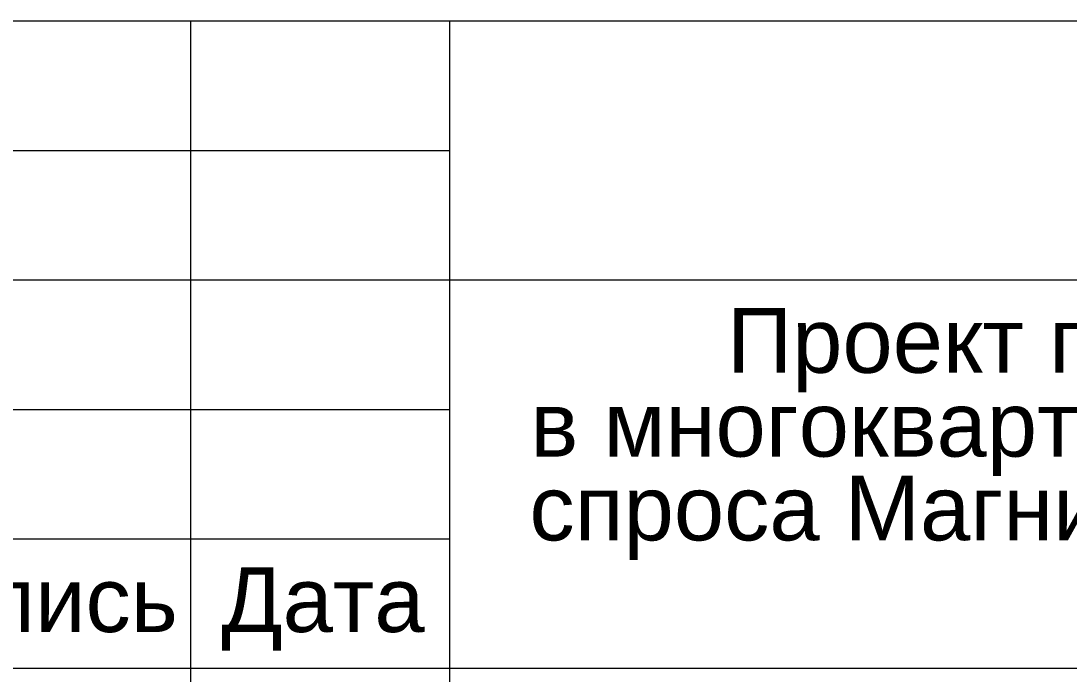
# Model space of a CAD drawing. Header units: metres. Extents: x 0 to 61.5, y -2.9 to 31.9.
# Drawn here: x 47.344 to 51.393, y 3.478 to 6 of the extents above; entities that cross this region are included whole.
import ezdxf
from ezdxf.enums import TextEntityAlignment as Align

# ---------------------------------------------------------------- set-up
doc = ezdxf.new("R2010")
doc.units = ezdxf.units.M
doc.header["$MEASUREMENT"] = 0
doc.layers.add('Level 63', color=7, linetype='Continuous', lineweight=0)
doc.styles.add('Style-Arial', font='arial.ttf')

msp = doc.modelspace()

# ---------------------------------------------------------------- linework, layer by layer
at = {"layer": 'Level 63', "color": 7, "linetype": 'Continuous', "lineweight": 13}
for p, q in [((42.4999691, 5.99999116), (60.9999691, 5.99999116)), ((47.9999691, 5.99999116), (47.9999691, 0.49999116)), ((48.9999691, 5.99999116), (48.9999691, 0.49999116)), ((48.9999691, 4.99999116), (60.9999691, 4.99999116)), ((42.4999691, 3.99999116), (48.9999691, 3.99999116)), ((42.4999691, 3.49999116), (48.9999691, 3.49999116)), ((48.9999691, 3.49999116), (60.9999691, 3.49999116))]:
    msp.add_line(p, q, dxfattribs=at)
at = {"layer": 'Level 63', "color": 7, "linetype": 'Continuous', "lineweight": 0}
for p, q in [((42.4999691, 5.49999116), (48.9999691, 5.49999116)), ((42.4999691, 4.99999116), (48.9999691, 4.99999116)), ((42.4999691, 4.49999116), (48.9999691, 4.49999116))]:
    msp.add_line(p, q, dxfattribs=at)

# ---------------------------------------------------------------- texts
at = {"color": 7, "linetype": 'Continuous', "lineweight": 13, "insert": (54.88192031, 4.89117781), "char_height": 0.25, "attachment_point": 2, "line_spacing_factor": 0.776524, "style": 'Style-Arial'}
msp.add_mtext('Проект перепланировки встроенного нежилого помещения\\P в многоквартирном жилом доме под магазин товаров повседневного\\P спроса Магнит МК "Понятность",  по адресу: Ленинградская область,\\P г. Кириши, проспект Ленина д.15.', dxfattribs=at)
at = {"layer": 'Level 63', "color": 7, "linetype": 'Continuous', "lineweight": 0, "style": 'Style-Arial'}
for s, p in [('Подпись', (47.25563537, 3.76500116)), ('Дата', (48.51111249, 3.76500116))]:
    msp.add_text(s, height=0.25, dxfattribs=at).set_placement(p, align=Align.MIDDLE_CENTER)

doc.saveas('drawing.dxf')
